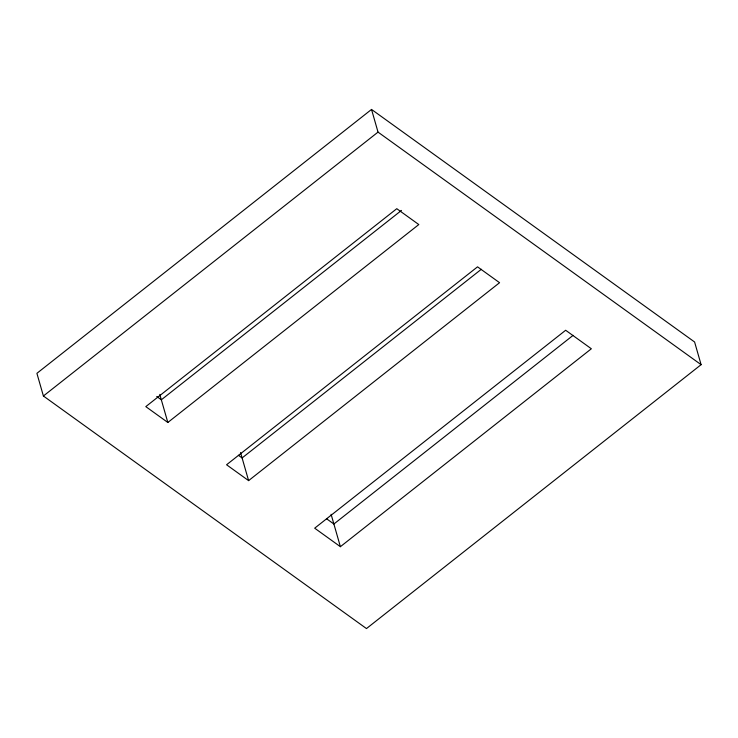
<?xml version="1.0" encoding="UTF-8"?>
<svg xmlns="http://www.w3.org/2000/svg" width="738" height="738" viewBox="0 0 738 738"><rect width="100%" height="100%" fill="white"/><g stroke="black" fill="none" stroke-linecap="round" stroke-linejoin="round"><path stroke-width="1.11" d="M371.528 109.436L36.9 373.327L43.404 396.002L366.472 628.564L701.1 364.673L694.596 341.998L371.528 109.436L378.022 132.111L701.1 364.673M43.404 396.002L378.022 132.111M401.463 210.422L161.336 399.802L156.742 396.5M167.83 422.477L418.806 224.555L396.776 208.697L145.81 406.62L167.83 422.477L159.786 394.406M481.333 269.278L242.101 457.947L238.429 455.3M248.605 480.623L499.571 282.7L477.541 266.842L226.575 464.765L248.605 480.623L240.551 452.551M573.112 335.347L333.88 524.017L326.537 518.731M340.384 546.692L591.35 348.77L565.659 330.264L314.683 528.187L340.384 546.692L331.094 514.294"/></g></svg>
